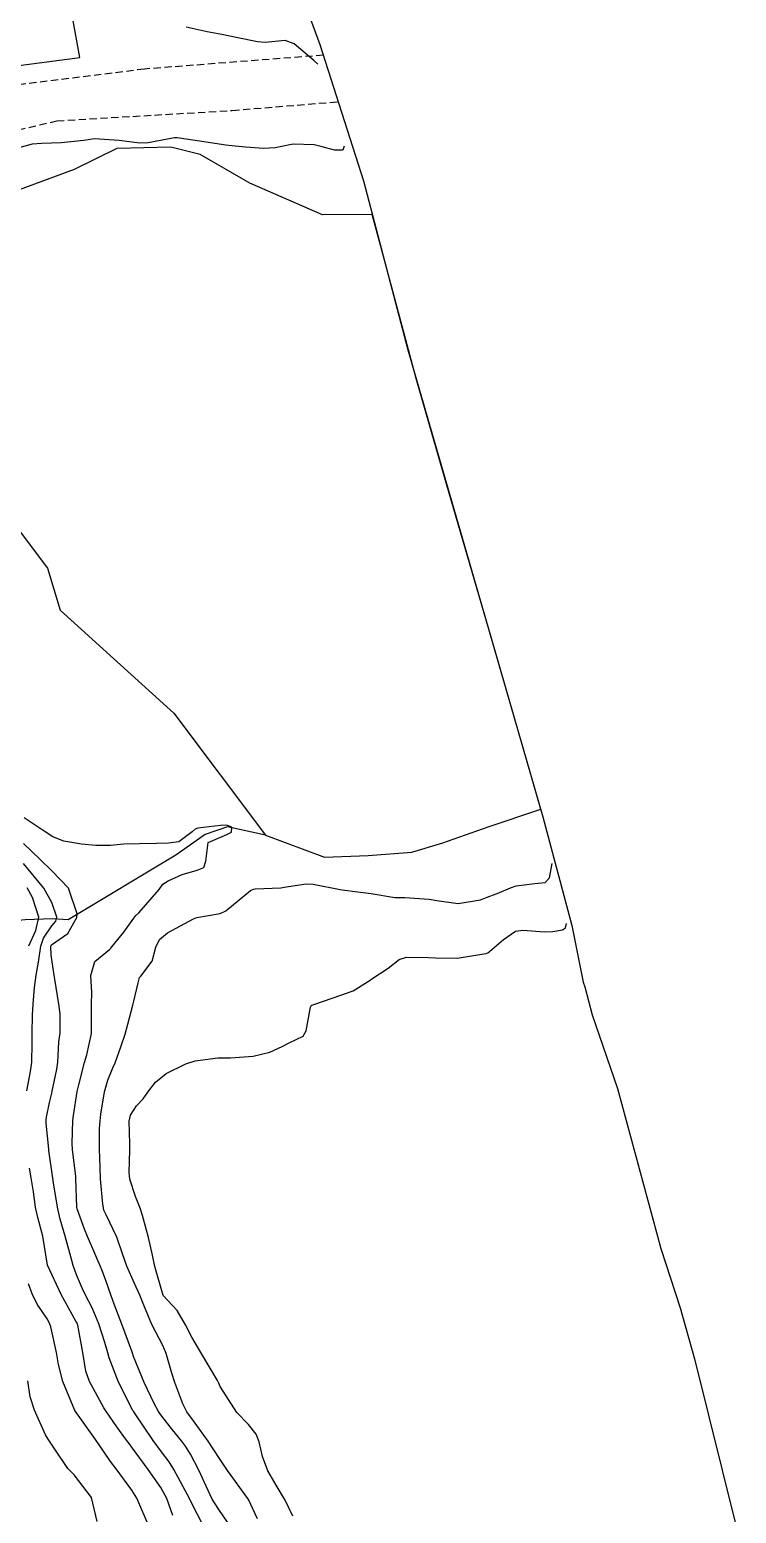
# Model space of a CAD drawing. Header units: metres. Extents: x 292545 to 299085, y 7450245 to 7463078.
# Drawn here: x 298990.7 to 299039.4, y 7450408.6 to 7450510.9 of the extents above; entities that cross this region are included whole.
import ezdxf

# ---------------------------------------------------------------- set-up
doc = ezdxf.new("R2010")
doc.units = ezdxf.units.M
doc.linetypes.add('DASHED', pattern=[0.75, 0.5, -0.25])
for name, color, linetype in [('Area', 45, 'Continuous'), ('Curvas de Nivel 1m', 11, 'Continuous'), ('Curvas de Nivel 5m', 15, 'Continuous'), ('Edificações', 30, 'Continuous'), ('Hidrografia', 140, 'Continuous'), ('Vias Secundárias', 230, 'DASHED')]:
    doc.layers.add(name, color=color, linetype=linetype)

msp = doc.modelspace()

# ---------------------------------------------------------------- linework, layer by layer
at = {"layer": 'Area'}
msp.add_polyline3d([(299009.44, 7450513.41, 740.32), (299010.73, 7450509.89, 729.64), (299013.74, 7450500.49, 732.6), (299016.79, 7450488.85, 728.42), (299026.11, 7450456.64, 739.48), (299028.11, 7450449.14, 730.37), (299028.87, 7450445.24, 731.54), (299028.99, 7450444.92, 730.82), (299029.5, 7450442.99, 730.7), (299031.24, 7450437.91, 730.72), (299034.24, 7450426.86, 730.49), (299035.56, 7450422.77, 730.51), (299036.57, 7450419.27, 730.75), (299039.44, 7450407.69, 730.79)], dxfattribs=at)
at = {"layer": 'Curvas de Nivel 1m', "flags": 128}
for points, elevation in [([(299012.4, 7450502.89), (299012.3, 7450502.62), (299011.73, 7450502.62), (299010.87, 7450502.84), (299010.34, 7450502.98), (299008.87, 7450503.03), (299007.64, 7450502.77), (299006.86, 7450502.72), (299005.6, 7450502.82), (299004.87, 7450502.88), (299004.24, 7450502.96), (299002.87, 7450503.17), (299001.04, 7450503.44), (299000.87, 7450503.46), (299000.7, 7450503.45), (298998.87, 7450503.11), (298998.31, 7450503.09), (298996.87, 7450503.28), (298995.18, 7450503.38), (298994.87, 7450503.35), (298994.45, 7450503.27), (298992.87, 7450503.11), (298991.54, 7450503.06), (298990.87, 7450503.03), (298989.87, 7450502.74)], 729), ([(299004.64, 7450407.57), (299003.75, 7450408.88), (299003.3, 7450409.58), (299002.87, 7450410.48), (299002.38, 7450411.59), (299001.79, 7450412.7), (299001.45, 7450413.25), (299001.18, 7450413.61), (299000.55, 7450414.36), (298999.82, 7450415.3), (298999.6, 7450415.63), (298999.29, 7450416.18), (298998.6, 7450417.64), (298997.87, 7450419.42), (298997.79, 7450419.65), (298997.75, 7450419.78), (298997.07, 7450421.66), (298996.54, 7450423.04), (298996.31, 7450423.67), (298995.93, 7450424.73), (298995.68, 7450425.41), (298995.58, 7450425.68), (298995.27, 7450426.36), (298994.69, 7450427.69), (298994.48, 7450428.2), (298993.99, 7450429.6), (298993.97, 7450429.7), (298993.96, 7450429.73), (298993.9, 7450431.7), (298993.89, 7450431.83), (298993.66, 7450433.7), (298993.63, 7450434.12), (298993.69, 7450435.7), (298993.73, 7450436.04), (298993.99, 7450437.7), (298994.01, 7450437.79), (298994.1, 7450438.16), (298994.5, 7450439.69), (298994.66, 7450440.23), (298994.97, 7450441.69), (298994.98, 7450442.86), (298994.98, 7450443.69), (298995, 7450444.52), (298994.93, 7450445.69), (298995.21, 7450446.67), (298996.21, 7450447.48), (298996.31, 7450447.57), (298996.38, 7450447.67), (298997.2, 7450448.68), (298997.89, 7450449.65), (298998.04, 7450449.84), (298998.24, 7450450.02), (298999.63, 7450451.63), (298999.89, 7450451.99), (299000.26, 7450452.22), (299001.22, 7450452.66), (299002.27, 7450452.95), (299002.73, 7450453.14), (299002.86, 7450453.59), (299003.01, 7450454.87), (299004.3, 7450455.41), (299004.62, 7450455.58), (299004.66, 7450455.93), (299004.31, 7450456.07), (299003.86, 7450456.04), (299002.31, 7450455.85), (299002.12, 7450455.78), (299001.92, 7450455.6), (299000.99, 7450454.92), (299000.29, 7450454.82), (298999.46, 7450454.8), (298998.29, 7450454.78), (298997.21, 7450454.75), (298996.29, 7450454.66), (298995.27, 7450454.66), (298994.29, 7450454.75), (298993.06, 7450454.95), (298992.3, 7450455.25), (298991.56, 7450455.73), (298990.32, 7450456.57)], 728), ([(299002.77, 7450407.59), (299001.75, 7450409.57), (299001.74, 7450409.59), (299001.72, 7450409.63), (299000.65, 7450411.62), (299000.32, 7450412.15), (298999.8, 7450412.85), (298999.23, 7450413.64), (298997.93, 7450415.54), (298997.86, 7450415.65), (298997.82, 7450415.71), (298996.83, 7450417.66), (298996.2, 7450419.34), (298996.1, 7450419.67), (298995.88, 7450420.38), (298995.48, 7450421.68), (298995.02, 7450422.78), (298994.54, 7450423.69), (298994.34, 7450424.1), (298993.94, 7450425.05), (298993.7, 7450425.7), (298993.61, 7450426.05), (298993.15, 7450427.71), (298992.81, 7450428.89), (298992.62, 7450429.71), (298992.34, 7450431.4), (298992.3, 7450431.72), (298992.04, 7450433.63), (298992.03, 7450433.71), (298991.85, 7450435.51), (298991.84, 7450435.72), (298991.86, 7450435.93), (298992.08, 7450436.95), (298992.23, 7450437.58), (298992.26, 7450437.72), (298992.59, 7450439.24), (298992.64, 7450439.71), (298992.72, 7450441.12), (298992.8, 7450441.71), (298992.82, 7450443.05), (298992.71, 7450443.71), (298992.44, 7450445.45), (298992.4, 7450445.72), (298992.2, 7450447.09), (298992.17, 7450447.72), (298992.18, 7450447.76), (298992.21, 7450447.8), (298993.33, 7450448.6), (298993.96, 7450449.7), (298993.98, 7450449.95), (298993.38, 7450451.71), (298992.27, 7450452.9), (298991.4, 7450453.73), (298990.29, 7450454.81)], 727), ([(298990.52, 7450437.74), (298990.76, 7450439.08), (298990.85, 7450439.73), (298990.87, 7450441), (298990.87, 7450441.73), (298990.91, 7450442.97), (298990.96, 7450443.73), (298991.04, 7450444.87), (298991.15, 7450445.73), (298991.31, 7450446.62), (298991.47, 7450447.73), (298991.66, 7450448.28), (298992.23, 7450449.12), (298992.51, 7450449.44), (298992.58, 7450449.72), (298992.24, 7450450.74), (298991.68, 7450451.73), (298990.28, 7450453.43)], 726), ([(299006.41, 7450408.22), (299005.79, 7450409.56), (299005.75, 7450409.63), (299004.36, 7450411.57), (299003.79, 7450412.4), (299003.01, 7450413.59), (299001.82, 7450415.23), (299001.66, 7450415.44), (299001.55, 7450415.6), (299001.28, 7450416.16), (299000.72, 7450417.62), (299000.51, 7450418.28), (299000.13, 7450419.63), (298999.88, 7450420.19), (298999.14, 7450421.64), (298998.59, 7450422.97), (298998.3, 7450423.65), (298997.93, 7450424.46), (298997.41, 7450425.66), (298997.1, 7450426.51), (298996.71, 7450427.66), (298995.99, 7450429.19), (298995.83, 7450429.52), (298995.79, 7450429.67), (298995.75, 7450429.92), (298995.59, 7450431.68), (298995.54, 7450433.18), (298995.53, 7450433.68), (298995.53, 7450435.15), (298995.56, 7450435.68), (298995.61, 7450436.14), (298995.87, 7450437.67), (298996.1, 7450438.49), (298996.45, 7450439.32), (298996.6, 7450439.67), (298997, 7450440.78), (298997.3, 7450441.66), (298997.47, 7450442.33), (298997.83, 7450443.65), (298997.9, 7450443.92), (298998.18, 7450445.19), (298998.28, 7450445.55), (298998.37, 7450445.65), (298999.16, 7450446.68), (298999.42, 7450447.64), (298999.67, 7450448.18), (299000.22, 7450448.65), (299002.01, 7450449.6), (299002.23, 7450449.7), (299003.84, 7450449.98), (299004.24, 7450450.16), (299005.94, 7450451.55), (299006.14, 7450451.66), (299006.25, 7450451.68), (299008.04, 7450451.75), (299008.26, 7450451.78), (299009.77, 7450452.01), (299010.26, 7450451.99), (299012.12, 7450451.62), (299012.25, 7450451.6), (299013.33, 7450451.47), (299014.25, 7450451.34), (299015.89, 7450451.07), (299016.25, 7450451.07), (299016.59, 7450451.08), (299018.25, 7450450.96), (299018.8, 7450450.86), (299020.25, 7450450.67), (299021.81, 7450450.92), (299022.25, 7450451.09), (299022.45, 7450451.16), (299022.96, 7450451.35), (299023.86, 7450451.74), (299024.26, 7450451.87), (299025.54, 7450452.05), (299026.26, 7450452.12), (299026.57, 7450452.42), (299026.75, 7450453.42)], 729), ([(299000.59, 7450408.47), (299000.17, 7450409.62), (298999.76, 7450410.38), (298998.88, 7450411.64), (298997.8, 7450413.11), (298997.56, 7450413.42), (298997.38, 7450413.66), (298996.72, 7450414.58), (298995.95, 7450415.68), (298995.83, 7450415.88), (298994.84, 7450417.69), (298994.59, 7450418.42), (298994.37, 7450419.69), (298994.02, 7450421.58), (298993.99, 7450421.7), (298993.96, 7450421.76), (298993.9, 7450421.87), (298992.88, 7450423.71), (298991.94, 7450425.72), (298991.62, 7450427.73), (298991.26, 7450429), (298991.11, 7450429.73), (298990.97, 7450430.77), (298990.82, 7450431.74), (298990.7, 7450432.41)], 726), ([(298995.37, 7450408.05), (298994.98, 7450409.69), (298993.78, 7450411.26), (298993.35, 7450411.7), (298992.34, 7450413.17), (298991.99, 7450413.72), (298991.81, 7450414.02), (298991.03, 7450415.73), (298990.75, 7450416.64), (298990.58, 7450417.74)], 724)]:
    msp.add_lwpolyline(points, dxfattribs=dict(at, elevation=elevation))
at = {"layer": 'Curvas de Nivel 5m', "flags": 128}
for points, elevation in [([(299010.59, 7450508.54), (299010.3, 7450508.79), (299008.95, 7450509.95), (299008.32, 7450510.17), (299006.95, 7450510.04), (299006.43, 7450510.08), (299004.96, 7450510.39), (299003.96, 7450510.59), (299002.96, 7450510.77), (299001.49, 7450511.09)], 730), ([(298990.64, 7450447.74), (298991.14, 7450448.81), (298991.34, 7450449.73), (298990.91, 7450451.07), (298990.54, 7450451.74)], 725), ([(299008.85, 7450408.41), (299008.32, 7450409.52), (299007.77, 7450410.44), (299007.13, 7450411.54), (299006.77, 7450412.52), (299006.53, 7450413.55), (299006.33, 7450414.07), (299005.81, 7450414.74), (299004.99, 7450415.57), (299003.85, 7450417.35), (299003.76, 7450417.58), (299003.67, 7450417.77), (299002.59, 7450419.59), (299001.89, 7450420.76), (299001.46, 7450421.61), (299000.89, 7450422.59), (298999.92, 7450423.63), (298999.35, 7450425.64), (298999.19, 7450426.4), (298998.91, 7450427.64), (298998.48, 7450429.15), (298998.33, 7450429.65), (298998.01, 7450430.46), (298997.61, 7450431.65), (298997.56, 7450432.12), (298997.62, 7450433.65), (298997.62, 7450434.08), (298997.58, 7450435.65), (298997.66, 7450436.06), (298998.08, 7450436.72), (298998.54, 7450437.19), (298998.86, 7450437.64), (298999.38, 7450438.35), (299000.11, 7450438.93), (299001.48, 7450439.61), (299002.12, 7450439.81), (299003.68, 7450440.02), (299004.12, 7450440.01), (299004.55, 7450440.01), (299006.12, 7450440.13), (299007.26, 7450440.4), (299008.13, 7450440.81), (299008.61, 7450441.05), (299009.56, 7450441.52), (299009.78, 7450441.87), (299010.07, 7450443.51), (299010.09, 7450443.58), (299010.16, 7450443.65), (299010.38, 7450443.72), (299012.17, 7450444.33), (299013.01, 7450444.64), (299014.18, 7450445.37), (299014.3, 7450445.46), (299015.43, 7450446.2), (299016.2, 7450446.79), (299016.69, 7450446.95), (299018.21, 7450446.94), (299018.7, 7450446.91), (299020.2, 7450446.9), (299022.02, 7450447.18), (299022.2, 7450447.21), (299022.31, 7450447.25), (299022.43, 7450447.36), (299023.38, 7450448.19), (299024.22, 7450448.75), (299024.73, 7450448.83), (299026.22, 7450448.7), (299026.79, 7450448.74), (299027.45, 7450448.84), (299027.66, 7450448.99), (299027.73, 7450449.28)], 730), ([(298998.97, 7450407.64), (298998.37, 7450409.02), (298998.1, 7450409.65), (298997.76, 7450410.21), (298996.67, 7450411.67), (298996.29, 7450412.18), (298995.8, 7450412.9), (298995.24, 7450413.69), (298993.83, 7450415.7), (298993, 7450417.71), (298992.7, 7450418.87), (298992.55, 7450419.71), (298992.16, 7450421.46), (298992.07, 7450421.72), (298991.91, 7450422.01), (298991.22, 7450423.03), (298990.88, 7450423.74), (298990.63, 7450424.44)], 725)]:
    msp.add_lwpolyline(points, dxfattribs=dict(at, elevation=elevation))
at = {"layer": 'Edificações'}
msp.add_lwpolyline([(298993.74, 7450521.37), (298981.27, 7450519.55), (298983.45, 7450507.6), (298994.16, 7450508.99), (298992.7, 7450517.12), (298994.46, 7450517.42)], close=True, dxfattribs=at)
at = {"layer": 'Hidrografia', "elevation": 731.77}
for points in [[(298986.28, 7450481.27), (298991.93, 7450473.78), (298992.8, 7450470.89), (299000.66, 7450463.78), (299006.98, 7450455.37), (299011.04, 7450453.86), (299014.05, 7450453.98), (299017.07, 7450454.21), (299019.21, 7450454.85), (299022.34, 7450455.95), (299025.96, 7450457.17), (299022.53, 7450469.03), (299019.44, 7450479.68), (299017.37, 7450486.86), (299014.9, 7450496.05), (299014.34, 7450498.17), (299010.91, 7450498.15), (299005.89, 7450500.33), (299002.46, 7450502.3), (299000.45, 7450502.81), (298996.71, 7450502.73), (298993.78, 7450501.28), (298989.37, 7450499.65)], [(299006.98, 7450455.37), (299004.36, 7450455.95), (299002.81, 7450455.41), (299000.79, 7450454), (298993.37, 7450449.54), (298992.28, 7450449.61), (298990.39, 7450449.54), (298988.97, 7450449.4), (298989.19, 7450448.82), (298988.65, 7450448.16), (298987.59, 7450447.98), (298981.25, 7450448.91), (298976.83, 7450451.58), (298974.62, 7450454.08), (298972.93, 7450454.84), (298972.23, 7450454.37), (298972, 7450451.64), (298972.23, 7450445.95), (298972, 7450442.35), (298966.42, 7450431.94), (298964.93, 7450424.8), (298964.63, 7450416.03), (298960.38, 7450412.25)]]:
    msp.add_lwpolyline(points, dxfattribs=at)
at = {"layer": 'Vias Secundárias', "elevation": 729.87}
msp.add_lwpolyline([(299010.97, 7450509.16), (298998.62, 7450508.2), (298986.06, 7450506.64, 0.067717), (298967.52, 7450501.73, 0.04222), (298954.75, 7450495.1), (298950.13, 7450492.93), (298942.06, 7450488.33), (298934.49, 7450482.85), (298926.93, 7450477.11), (298919.34, 7450470.93), (298913.64, 7450466.36), (298907.57, 7450461.66, -0.088527), (298902.58, 7450459.05, -0.026671), (298882.24, 7450453.82, 0.082665)], format="xyb", dxfattribs=at)
at = {"layer": 'Vias Secundárias'}
msp.add_lwpolyline([(298890.67, 7450452), (298901.32, 7450455.53, 0.08802), (298911.53, 7450461.06), (298919.31, 7450466.63), (298927.9, 7450474.66), (298936.05, 7450480.71), (298945.04, 7450487.32), (298956.1, 7450493.4), (298974.57, 7450500.48), (298992.59, 7450504.63), (299004.68, 7450505.35), (299011.99, 7450505.95)], format="xyb", dxfattribs=at)

doc.saveas('drawing.dxf')
